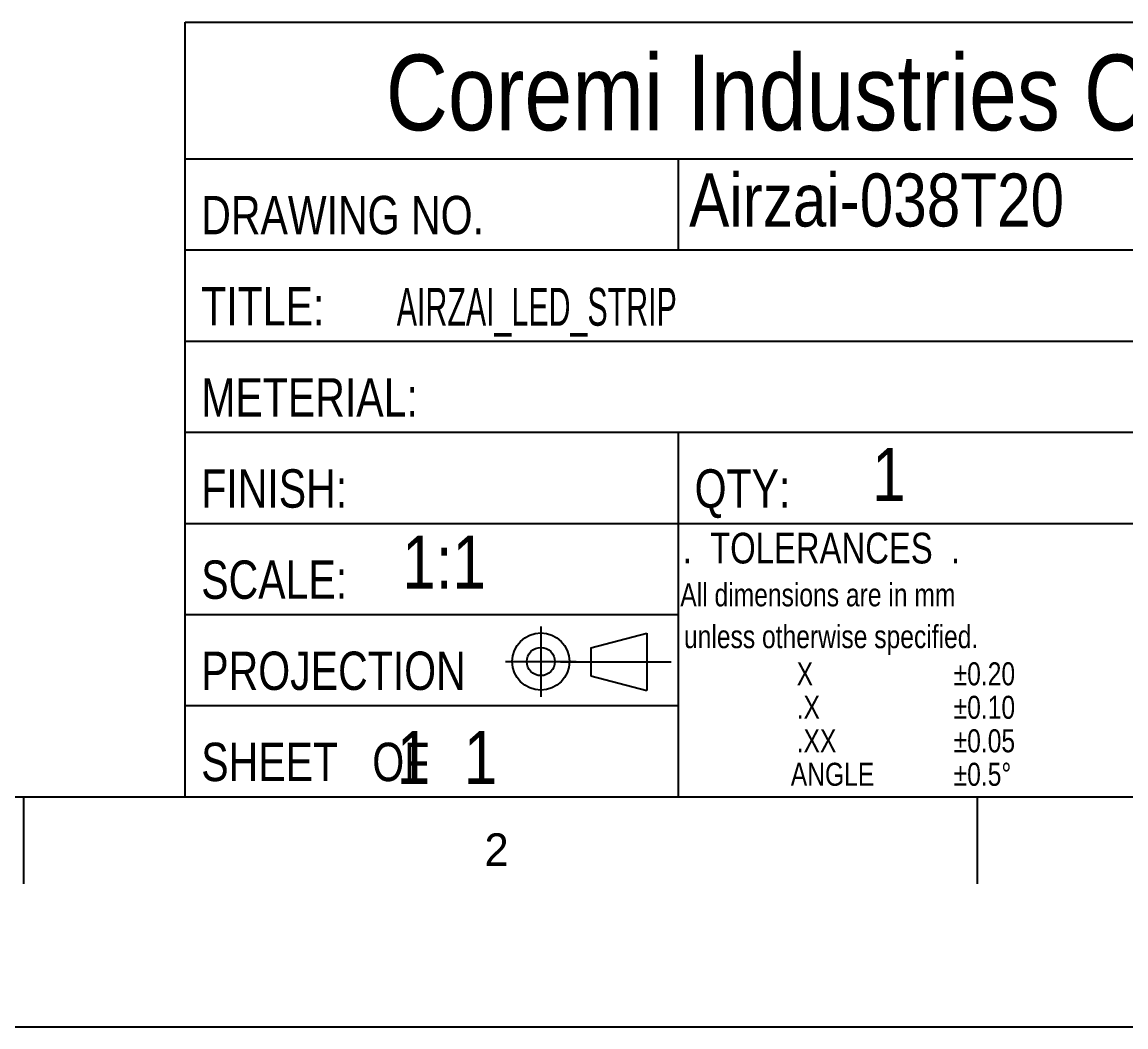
# Model space of a CAD drawing. Header units: millimetres. Extents: x 0 to 432, y 0 to 279.
# Drawn here: x 274.7 to 347.6, y 0 to 66.3 of the extents above; entities that cross this region are included whole.
import ezdxf

# ---------------------------------------------------------------- set-up
doc = ezdxf.new("R2010")
doc.units = ezdxf.units.MM
doc.header["$LTSCALE"] = 23.749
doc.linetypes.add('CENTER', pattern=[0.6, 0.375, -0.075, 0.075, -0.075])
doc.layers.get('0').update_dxf_attribs({"linetype": 'CONTINUOUS'})
doc.layers.add('DEFAULT_1', color=7, linetype='CENTER')
doc.styles.get("Standard").update_dxf_attribs({"font": 'txt', "width": 0.85})
doc.styles.add('TEXTSTYLE_1', font='gdt', dxfattribs={"width": 0.8})
doc.styles.add('TEXTSTYLE_2', font='txt', dxfattribs={"width": 0.8})
doc.styles.add('TEXTSTYLE_3', font='txt')
doc.styles.add('TEXTSTYLE_4', font='txt', dxfattribs={"width": 0.85})
doc.styles.add('TEXTSTYLE_6', font='txt', dxfattribs={"width": 0.6})

msp = doc.modelspace()

# ---------------------------------------------------------------- linework, layer by layer
at = {"color": 7, "linetype": 'CONTINUOUS'}
for p, q in [((285.426, 66.349), (400.766, 66.349)), ((285.426, 15.198), (285.426, 66.349)), ((285.426, 57.322), (400.766, 57.322)), ((318.022, 51.304), (318.022, 57.322)), ((285.426, 51.304), (400.766, 51.304)), ((285.426, 45.286), (400.766, 45.286)), ((285.426, 39.269), (400.766, 39.269)), ((318.022, 15.198), (318.022, 39.269)), ((285.426, 33.251), (400.766, 33.251)), ((285.426, 27.233), (318.022, 27.233)), ((312.226, 25.033), (315.922, 25.995)), ((315.922, 25.995), (315.922, 22.217)), ((312.226, 25.033), (312.226, 23.179)), ((312.226, 23.179), (315.922, 22.217)), ((285.426, 21.215), (318.022, 21.215)), ((18.566, 15.198), (400.766, 15.198)), ((274.766, 9.455), (274.766, 15.198)), ((337.766, 9.455), (337.766, 15.198)), ((0, 0), (431.8, 0))]:
    msp.add_line(p, q, dxfattribs=at)
for radius in [1.889, 0.927]:
    msp.add_circle((308.922, 24.122), radius, dxfattribs=at)
at = {"layer": 'DEFAULT_1', "color": 7, "linetype": 'CENTER'}
for p, q in [((308.922, 26.45), (308.922, 21.795)), ((306.595, 24.122), (311.25, 24.122)), ((310.21, 24.106), (317.542, 24.106))]:
    msp.add_line(p, q, dxfattribs=at)

# ---------------------------------------------------------------- texts
at = {"color": 5, "linetype": 'CONTINUOUS', "insert": (298.68, 64.202), "char_height": 5, "width": 90.84375, "attachment_point": 1, "line_spacing_factor": 0.9, "style": 'TEXTSTYLE_4'}
msp.add_mtext('Coremi Industries Co., Limited', dxfattribs=at)
at = {"color": 2, "linetype": 'CONTINUOUS', "char_height": 3.5, "attachment_point": 1, "line_spacing_factor": 0.9}
for s, insert, width in [('Airzai-038T20', (318.721, 56.351), 38.675), ('1', (330.809, 38.229), 2.975), ('1:1', (299.768, 32.446), 8.925), ('1  1', (299.408, 19.541), 11.9)]:
    msp.add_mtext(s, dxfattribs=dict(at, insert=insert, width=width))
at = {"color": 6, "linetype": 'CONTINUOUS', "line_spacing_factor": 0.9}
for s, insert, char_height, width, attachment_point, style in [('DRAWING NO.', (286.486, 54.872), 2.53468, 22.30519, 1, 'TEXTSTYLE_2'), ('TITLE:', (286.486, 48.854), 2.5347, 12.16647, 1, 'TEXTSTYLE_2'), ('METERIAL:', (286.486, 42.836), 2.5347, 18.2497, 1, 'TEXTSTYLE_2'), ('FINISH:', (286.486, 36.819), 2.5347, 14.19421, 1, 'TEXTSTYLE_2'), ('QTY:', (319.082, 36.819), 2.5347, 8.11098, 1, 'TEXTSTYLE_2'), ('.  TOLERANCES  .', (318.297, 32.629), 2.02774, 25.95513, 1, 'TEXTSTYLE_2'), ('SCALE:', (286.486, 30.801), 2.5347, 12.16647, 1, 'TEXTSTYLE_2'), ('All dimensions are in mm', (318.135, 29.29), 1.52081, 29.19952, 1, 'TEXTSTYLE_2'), ('unless otherwise specified.', (318.378, 26.53), 1.52081, 32.84946, 1, 'TEXTSTYLE_2'), ('PROJECTION', (286.486, 24.783), 2.5347, 20.27744, 1, 'TEXTSTYLE_2'), ('X', (325.823, 24.075), 1.521, 1.21665, 1, 'TEXTSTYLE_2'), ('{\\Fgdt;`}\\Ftxt;0.20', (336.194, 24.075), 1.52081, 6.64086, 1, 'TEXTSTYLE_1'), ('{\\Fgdt;`}\\Ftxt;0.10', (336.194, 21.864), 1.52081, 6.64086, 1, 'TEXTSTYLE_1'), ('.X', (325.823, 21.864), 1.5208, 2.43329, 1, 'TEXTSTYLE_2'), ('.XX', (325.823, 19.652), 1.5208, 3.64994, 1, 'TEXTSTYLE_2'), ('{\\Fgdt;`}\\Ftxt;0.05', (336.194, 19.652), 1.52081, 6.64086, 1, 'TEXTSTYLE_1'), ('SHEET   OF', (286.486, 18.765), 2.5347, 20.27744, 1, 'TEXTSTYLE_2'), ('ANGLE', (325.433, 17.441), 1.5208, 6.08323, 1, 'TEXTSTYLE_2'), ('{\\Fgdt;`}\\Ftxt;0.5\\Fgdt;{\\Fgdt;~}', (336.194, 17.441), 1.52081, 6.43809, 1, 'TEXTSTYLE_1'), ('2', (305.997, 12.783), 2.153, 2.1534, 2, 'TEXTSTYLE_3')]:
    msp.add_mtext(s, dxfattribs=dict(at, insert=insert, char_height=char_height, width=width, attachment_point=attachment_point, style=style))
at = {"color": 2, "linetype": 'CONTINUOUS', "insert": (299.402, 48.8), "char_height": 2.5, "width": 24, "attachment_point": 1, "line_spacing_factor": 0.9, "style": 'TEXTSTYLE_6'}
msp.add_mtext('AIRZAI_LED_STRIP', dxfattribs=at)

doc.saveas('drawing.dxf')
